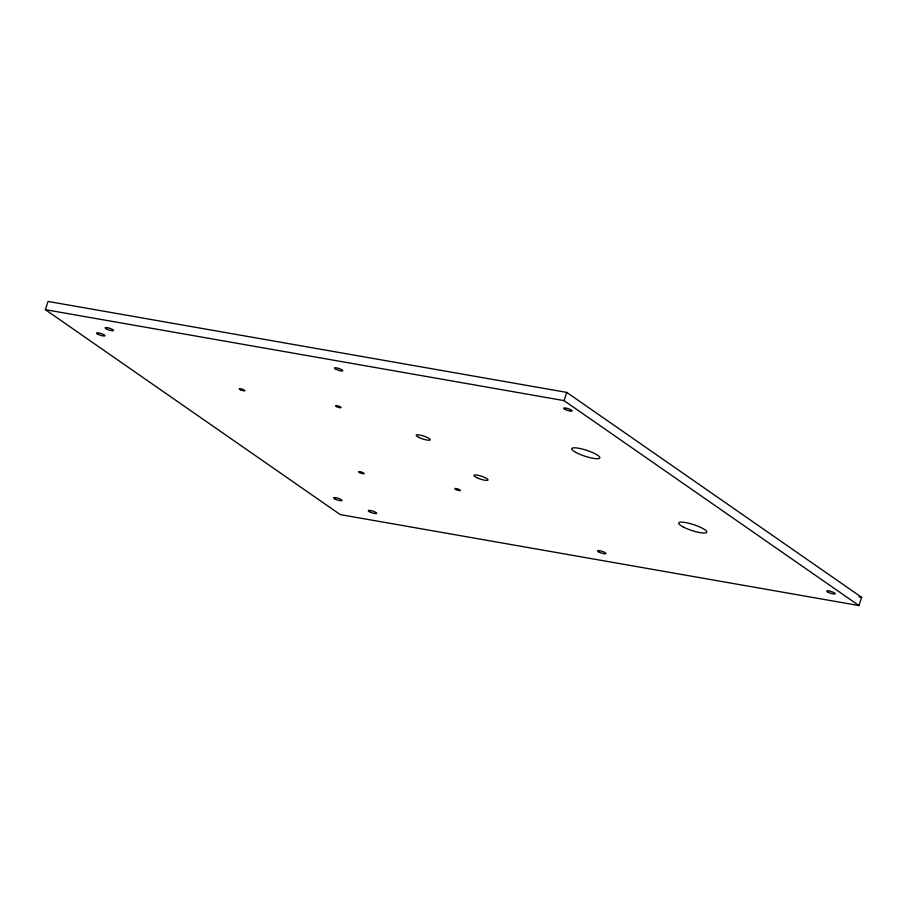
<?xml version="1.0" encoding="UTF-8"?>
<svg xmlns="http://www.w3.org/2000/svg" width="907" height="907" viewBox="0 0 907 907"><rect width="100%" height="100%" fill="white"/><g stroke="black" fill="none" stroke-linecap="round" stroke-linejoin="round"><path stroke-width="1.36" d="M45.35 309.661L48.048 301.441L566.739 392.402L861.65 597.339L858.952 605.559L340.261 514.598L45.35 309.661L564.041 400.622L858.952 605.559M564.041 400.622L566.739 392.402M858.861 596.851L861.65 597.339M476.708 477.604A7.369 1.531 18.2 0 0 488 480.109A7.369 1.531 18.2 0 0 478.477 475.393A7.369 1.531 18.2 0 0 476.708 477.604M418.875 437.412A7.369 1.531 18.2 0 0 430.179 439.929A7.369 1.531 18.2 0 0 420.655 435.213A7.369 1.531 18.2 0 0 418.875 437.412M240.344 389.749A2.948 0.612 18.2 0 0 244.867 390.747A2.948 0.612 18.2 0 0 241.047 388.865A2.948 0.612 18.2 0 0 240.344 389.749M359.603 472.626A2.948 0.612 18.2 0 0 364.126 473.624A2.948 0.612 18.2 0 0 360.317 471.742A2.948 0.612 18.2 0 0 359.603 472.626M455.881 489.508A2.948 0.612 18.2 0 0 460.405 490.517A2.948 0.612 18.2 0 0 456.595 488.624A2.948 0.612 18.2 0 0 455.881 489.508M336.622 406.631A2.948 0.612 18.2 0 0 341.134 407.64A2.948 0.612 18.2 0 0 337.325 405.746A2.948 0.612 18.2 0 0 336.622 406.631M334.898 498.918A4.422 0.918 18.2 0 0 341.905 500.653A4.422 0.918 18.2 0 0 336.656 497.852A4.422 0.918 18.2 0 0 334.898 498.918M97.809 334.173A4.422 0.918 18.2 0 0 104.827 335.907A4.422 0.918 18.2 0 0 99.577 333.107A4.422 0.918 18.2 0 0 97.809 334.173M106.459 328.935A4.422 0.918 18.2 0 0 113.477 330.67A4.422 0.918 18.2 0 0 108.228 327.858A4.422 0.918 18.2 0 0 106.459 328.935M335.726 369.138A4.422 0.918 18.2 0 0 342.733 370.872A4.422 0.918 18.2 0 0 337.495 368.072A4.422 0.918 18.2 0 0 335.726 369.138M564.982 409.34A4.422 0.918 18.2 0 0 572 411.075A4.422 0.918 18.2 0 0 566.75 408.275A4.422 0.918 18.2 0 0 564.982 409.34M828.08 592.18A4.422 0.918 18.2 0 0 835.098 593.915A4.422 0.918 18.2 0 0 829.848 591.103A4.422 0.918 18.2 0 0 828.08 592.18M598.824 551.966A4.422 0.918 18.2 0 0 605.842 553.701A4.422 0.918 18.2 0 0 600.593 550.9A4.422 0.918 18.2 0 0 598.824 551.966M369.568 511.763A4.422 0.918 18.2 0 0 376.575 513.498A4.422 0.918 18.2 0 0 371.337 510.698A4.422 0.918 18.2 0 0 369.568 511.763M683.016 526.865A14.739 3.061 18.2 0 0 706.394 532.647A14.739 3.061 18.2 0 0 688.912 523.294A14.739 3.061 18.2 0 0 683.016 526.865M576.047 452.525A14.739 3.061 18.2 0 0 599.425 458.307A14.739 3.061 18.2 0 0 581.931 448.954A14.739 3.061 18.2 0 0 576.047 452.525"/></g></svg>
